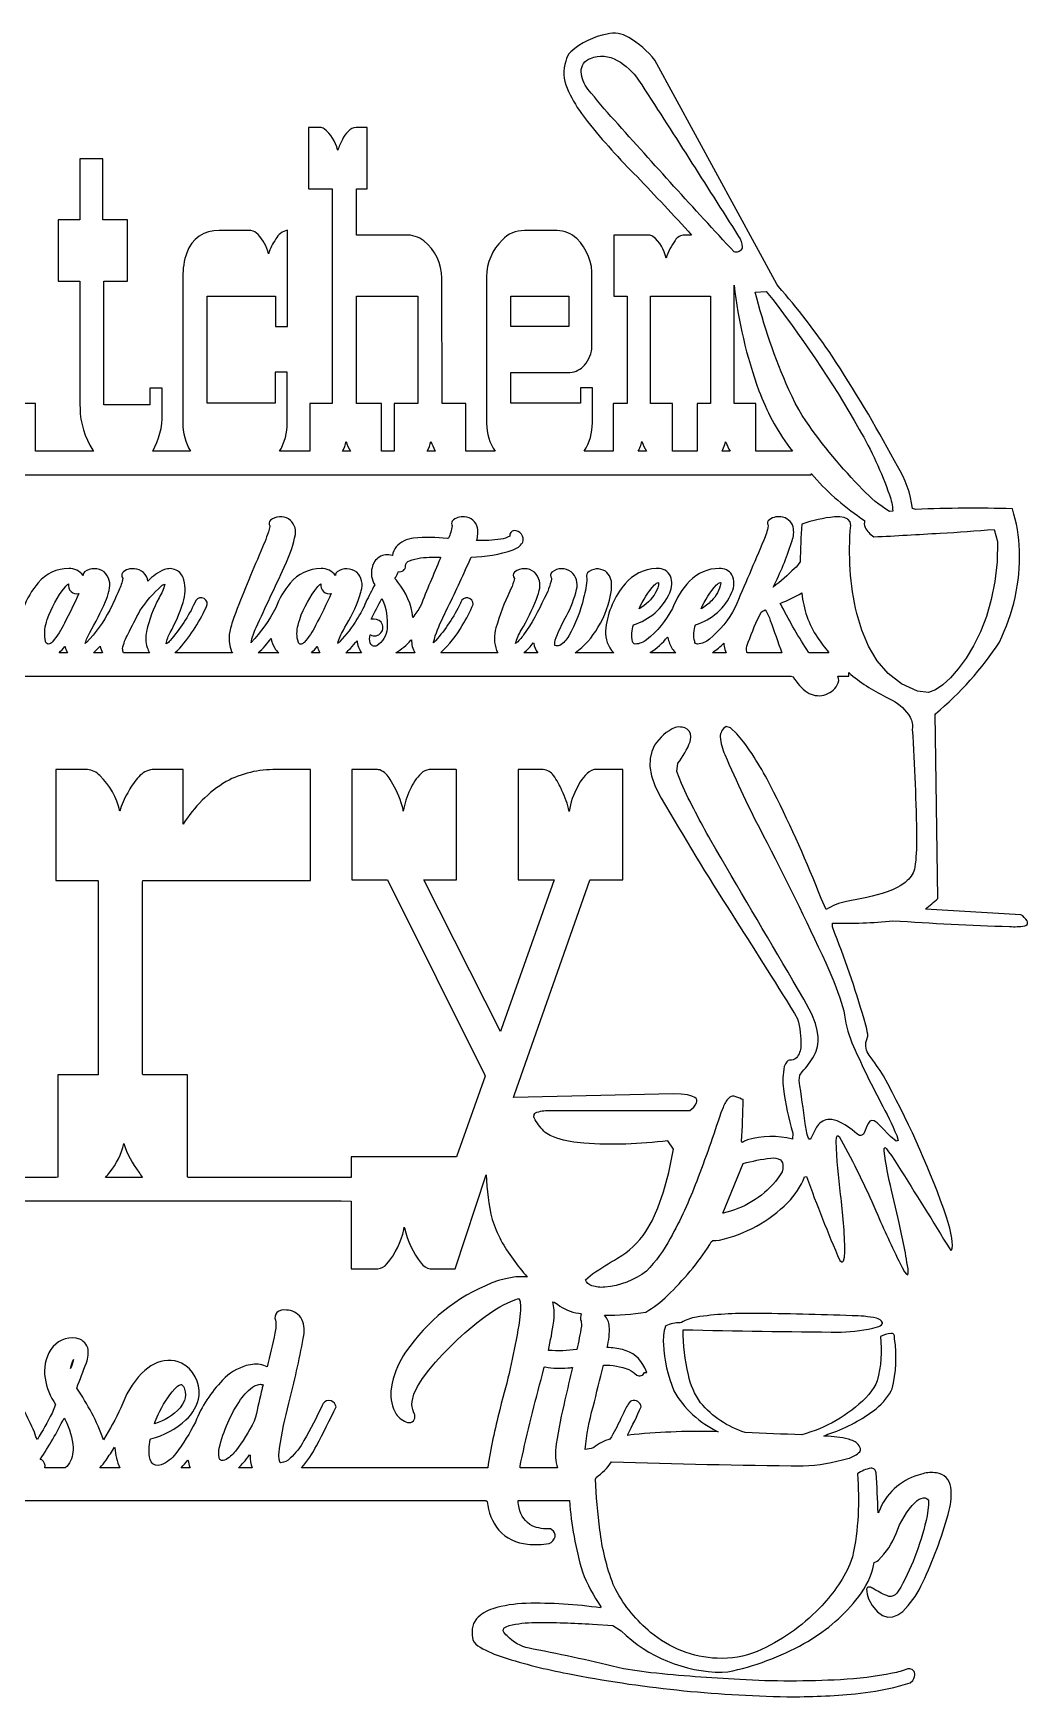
# Model space of a CAD drawing. Extents: x 0.7 to 36.7, y 0.2 to 19.1.
# Drawn here: x 25.42 to 36.69, y 0.21 to 19.07 of the extents above; entities that cross this region are included whole.
import ezdxf

# ---------------------------------------------------------------- set-up
doc = ezdxf.new("R2010")
doc.units = 0
doc.linetypes.add('0', pattern=[0])
doc.layers.add('1', color=7, linetype='0')

msp = doc.modelspace()

# ---------------------------------------------------------------- linework, layer by layer
at = {"layer": '1'}
for points in [[(23.948357, 2.433044), (30.549034, 2.433044), (30.563919, 2.423218, 0.144883), (30.695351, 2.098328, 0.192674), (31.020004, 1.940079, 0.063558), (31.265533, 1.946365, 0.211413), (31.332916, 2.024002, 0.27949), (31.296692, 2.10054), (31.279327, 2.114334, -0.116615), (31.074158, 2.146988, -0.228892), (30.927177, 2.349899, -0.04246), (30.913506, 2.433044), (31.494911, 2.433044, 0.049871), (31.642464, 1.626144, 0.05496), (31.852165, 1.230301), (31.849686, 1.216156, 0.042178), (31.003899, 1.26796, 0.06858), (30.625648, 1.207275, 0.126717), (30.442276, 1.094116), (30.408463, 1.040482), (30.390862, 0.977951), (30.391029, 0.905945), (30.401146, 0.853806, 0.181069), (30.483322, 0.770233, 0.052639), (30.744217, 0.658005, 0.030754), (31.476784, 0.472397, 0.044427), (33.963089, 0.210129, 0.026585), (34.740227, 0.243103), (34.96814, 0.273148), (35.175613, 0.313797), (35.359703, 0.365723), (35.39167, 0.394882), (35.401901, 0.417419), (35.408653, 0.437225), (35.412277, 0.454483, 0.513147), (35.339996, 0.525589), (35.332474, 0.525406, -0.045367), (35.160263, 0.476532, -0.038754), (34.570763, 0.403, -0.028405), (33.427734, 0.404205, -0.01347), (32.419968, 0.482254), (32.109352, 0.524979, 0.014033), (31.085281, 0.750458), (31.038536, 0.761414, -0.160754), (30.789955, 0.899033, -0.152857), (30.746124, 0.958389), (30.74733, 0.974121), (30.757225, 0.98938), (30.777763, 1.00383), (30.810822, 1.017075, -0.062696), (31.10685, 1.050064, -0.020485), (31.756958, 1.032394), (31.989197, 1.01712), (32.081902, 0.95668, 0.192534), (33.226685, 0.486847), (33.290718, 0.491608, 0.07705), (34.155769, 0.812424, 0.094995), (34.745255, 1.305191, 0.097787), (34.938286, 1.658279, 0.006712), (34.952202, 1.733673), (34.972343, 1.740402), (34.986298, 1.74826), (35.001137, 1.759323, 0.105653), (35.200409, 2.061172, -0.11055), (35.419083, 2.415573, -0.164893), (35.512138, 2.465912, -0.298268), (35.568481, 2.434509), (35.566986, 2.38147), (35.561249, 2.323761), (35.55162, 2.262177, -0.073236), (35.252563, 1.45108, -0.054626), (35.190643, 1.363983, -0.277484), (35.094711, 1.355835, -0.047516), (34.933937, 1.440048, 0.147706), (34.880737, 1.453827), (34.870995, 1.446045), (34.866241, 1.430038, 0.105047), (34.887856, 1.320343), (34.929352, 1.24321), (34.988556, 1.173111), (35.047577, 1.129944), (35.10614, 1.111237), (35.163971, 1.114594), (35.22081, 1.137619), (35.276375, 1.177887, 0.08617), (35.480598, 1.463028), (35.52578, 1.553284, 0.042034), (35.802582, 2.323975, 0.097682), (35.821259, 2.584366, 0.34711), (35.657394, 2.747635, 0.115292), (35.503761, 2.738205), (35.452194, 2.72319, 0.235093), (35.003761, 2.304596), (34.99633, 2.294647, 0.010398), (34.972908, 2.748566, 0.473064), (34.914032, 2.800049, 0.118479), (34.760979, 2.737228, -0.07397), (34.70726, 1.796921), (34.676865, 1.713928, -0.090499), (34.330589, 1.21434, -0.102573), (33.625671, 0.723999, -0.111926), (33.171928, 0.645767, -0.167612), (32.416885, 0.939728, -0.094907), (32.020981, 1.421326), (31.992371, 1.483704, -0.061557), (31.841545, 2.09964, -0.023432), (31.790756, 2.677353), (31.79808, 2.695984, 0.092342), (31.974007, 2.872192, 0.004652), (34.144951, 2.82666, 0.058235), (34.653656, 2.911255, 0.102128), (34.775894, 2.97348, 0.407606), (34.7882, 3.041199, 0.220066), (34.690826, 3.120834, 0.059372), (34.430916, 3.162476), (34.382057, 3.166107), (34.424408, 3.185608, 0.082107), (34.943314, 3.45256, 0.10869), (35.144753, 3.678268), (35.154816, 3.701172, 0.101096), (35.183037, 4.267746), (35.182007, 4.28331, 0.553936), (35.140785, 4.328415, 0.097094), (35.021973, 4.293488, -0.09977), (34.985756, 3.793228), (34.969658, 3.753342), (34.947906, 3.715195), (34.921623, 3.676727), (34.891113, 3.638107), (34.856682, 3.599548, -0.130291), (34.130524, 3.180557, -0.002911), (33.48822, 3.204971, -0.14019), (32.983284, 3.543671, -0.106423), (32.844894, 3.860062, -0.052303), (32.784332, 4.370972, 0.003439), (34.577431, 4.343643, 0.058213), (34.98793, 4.402527, 0.194381), (35.047897, 4.44017), (35.047539, 4.451324, 0.243028), (34.977058, 4.502014, 0.050476), (34.701836, 4.530609, 0.007196), (33.580338, 4.556091, 0.039182), (32.936203, 4.514862, 0.08981), (32.766113, 4.454208), (32.753296, 4.450912, 0.119838), (32.589096, 4.414047), (32.584549, 4.410355, 0.093837), (32.561455, 4.208221, 0.089416), (32.680389, 3.677933, 0.154029), (33.183807, 3.214081, 0.03191), (32.228928, 3.182938), (32.193489, 3.178528), (32.158112, 3.173691), (32.158134, 3.181793, 0.00939), (32.310188, 3.49823), (32.304947, 3.511917, 0.511772), (32.184601, 3.555939, 0.066999), (32.11232, 3.43364), (32.072083, 3.351089), (32.07386, 3.351089, -0.02161), (31.955818, 3.131561, 0.103667), (31.77108, 3.03508), (31.763123, 3.03067, -0.064674), (31.674553, 3.014969, -0.045889), (31.763725, 3.496384, 0.000904), (31.881645, 3.968384, -0.109289), (32.171227, 3.918564, -0.080375), (32.258316, 3.855759, 0.425249), (32.347641, 3.885834), (32.37397, 3.885849), (32.349655, 3.939835, 0.236009), (32.096939, 4.145599, 0.051609), (31.924202, 4.169693, 0.074169), (31.947777, 4.410568, 0.165083), (31.893532, 4.53479, 0.038988), (32.362114, 4.571472, 0.066688), (32.607689, 4.759766, 0.058946), (33.088066, 5.3367), (33.10453, 5.366699), (33.122391, 5.38176), (33.156425, 5.382797), (33.198471, 5.388367, 0.144657), (33.972298, 5.813461, 0.093803), (34.163185, 6.104218), (34.184738, 6.109085, 0.016671), (34.562248, 5.155212), (34.586952, 5.137283), (34.604317, 5.152908), (34.614975, 5.193665), (34.619774, 5.25618, 0.026842), (34.571548, 5.904572, -0.022662), (34.520943, 6.506409), (34.524872, 6.552155), (34.534546, 6.573486), (34.553551, 6.561707), (34.60199, 6.480606, -0.021994), (34.992409, 5.669571, 0.013977), (35.267639, 5.078171), (35.296432, 5.028641), (35.318428, 4.999603), (35.332901, 4.993484), (35.339134, 5.012726), (35.335587, 5.063675, 0.020228), (35.222603, 5.633621), (35.149834, 5.953003, -0.031757), (35.06498, 6.400269), (35.066757, 6.42749), (35.074928, 6.43605), (35.090179, 6.424026), (35.115204, 6.39035), (35.146866, 6.345428), (35.182571, 6.292572, -0.004168), (35.776489, 5.339767), (35.802071, 5.300507), (35.822273, 5.27095), (35.836632, 5.288971), (35.841476, 5.330597, 0.066518), (35.775795, 5.635895), (35.741547, 5.739731, 0.039014), (35.055687, 7.249649, 0.023031), (34.896568, 7.484268, -0.243304), (34.863167, 7.651031), (34.879295, 7.701019), (34.87812, 7.721451), (34.873901, 7.749374), (34.866737, 7.784485), (34.856758, 7.826416, 0.023393), (34.506584, 8.864243), (34.478249, 8.93866), (34.478462, 8.982788, 0.036803), (35.163963, 9.009659, 0.009153), (36.487175, 8.9431, 0.056215), (36.659248, 8.950531), (36.673279, 8.956284, 0.49681), (36.685913, 9.007675, 0.098582), (36.616409, 9.07785), (35.534569, 9.139404), (35.532593, 9.142059, 0.022352), (35.67421, 9.260803), (35.674294, 9.265244), (35.645294, 11.353745), (35.647171, 11.3564, 0.073642), (36.37188, 12.168503, 0.122582), (36.599258, 13.207504, 0.073415), (36.518982, 13.678238), (36.517441, 13.681503, 0.015761), (35.424934, 13.673767), (35.38472, 13.682816, 0.113759), (35.215042, 14.165253), (35.181099, 14.225266, 0.023518), (34.474869, 15.41066, 0.034327), (33.861893, 16.204498), (33.848785, 16.227097), (32.464233, 18.769043, 0.087965), (32.168198, 19.026093, 0.189923), (31.922501, 19.064133, 0.136209), (31.51062, 18.861282, 0.178378), (31.454285, 18.757751, 0.192385), (31.469124, 18.450363, 0.058989), (31.632263, 18.164398), (31.700821, 18.071487, 0.028061), (32.262474, 17.446915, -0.00714), (32.880089, 16.784775), (32.801239, 16.78479, 0.254222), (32.694878, 16.722549, 0.076379), (32.591087, 16.523651, 0.181794), (32.443161, 16.768112, 0.13348), (32.39444, 16.784729), (31.999825, 16.78479), (31.999535, 16.781891), (31.999542, 16.089462), (32.148743, 16.089447), (32.149536, 16.08902), (32.149536, 14.876984), (32.149261, 14.873917), (31.993668, 14.873917), (31.993538, 14.871719), (31.993546, 14.332336), (31.664139, 14.332321), (31.664284, 14.335342, 0.144901), (31.755569, 14.655731), (31.755569, 15.052658), (31.755043, 15.052979), (31.621582, 15.052979), (31.621574, 14.877472), (31.621346, 14.876495), (30.831741, 14.876511), (30.82962, 14.877075), (30.829628, 15.226517), (30.832237, 15.226807), (31.501556, 15.226807, 0.217806), (31.665543, 15.310349, 0.183694), (31.751503, 15.525787), (31.751549, 16.304199, 0.214584), (31.578392, 16.743408, 0.194954), (31.355499, 16.834442), (30.984818, 16.834442, 0.219091), (30.734947, 16.728455, 0.204996), (30.555656, 16.310989), (30.555664, 14.646225, 0.149145), (30.653061, 14.332336), (30.322014, 14.332321), (30.321671, 14.334229), (30.321671, 14.873871), (30.053329, 14.873917), (30.051697, 14.874161), (30.047638, 16.271149), (30.047066, 16.29422, 0.225216), (29.845345, 16.720428, 0.160571), (29.639923, 16.78479), (29.081757, 16.784866), (29.081764, 17.308517), (29.081909, 17.310196), (29.203621, 17.310196), (29.203751, 17.3125), (29.203758, 18.005447), (29.202934, 18.005539), (29.0774, 18.005539, 0.207047), (28.987785, 17.958801, 0.105741), (28.922615, 17.868256, 0.053018), (28.868698, 17.747223), (28.866402, 17.750656, 0.164731), (28.71402, 17.990097, 0.143949), (28.667786, 18.005539), (28.538246, 18.005539), (28.537804, 18.004791), (28.537804, 17.311096), (28.53862, 17.310196), (28.803741, 17.310196), (28.803757, 14.873932), (28.550705, 14.873917), (28.549812, 14.873367), (28.549812, 14.333054), (28.548798, 14.332321), (28.208031, 14.332321, 0.142062), (28.293777, 14.655609), (28.29377, 15.227341), (28.293633, 15.229416), (28.158028, 15.229416), (28.157837, 15.228394), (28.157837, 14.876587), (27.385887, 14.876587), (27.385895, 16.084991), (27.386635, 16.089447), (28.160782, 16.089447), (28.161903, 16.088455), (28.161903, 15.747086), (28.297821, 15.74707), (28.297829, 16.835587), (28.295204, 16.839096, 0.223401), (28.166435, 16.739761, 0.078748), (28.084366, 16.571777, 0.129219), (27.965271, 16.789886, 0.203838), (27.883904, 16.834457), (27.524429, 16.834427, 0.342277), (27.15564, 16.583878, 0.090531), (27.111923, 16.308945), (27.111916, 14.655487, 0.135691), (27.197235, 14.332336), (26.76944, 14.332352, 0.139491), (26.875931, 14.756516), (26.875931, 15.045975), (26.875557, 15.046432), (26.737984, 15.046432), (26.737923, 14.858231), (26.216072, 14.858215), (26.213989, 14.85936), (26.213989, 16.259674), (26.214691, 16.261978), (26.483879, 16.261978), (26.483948, 16.957306), (26.205055, 16.957306), (26.203918, 16.957825), (26.203926, 17.646255), (26.203262, 17.647415), (25.944092, 17.647415), (25.944, 17.643753), (25.943993, 16.957306), (25.697037, 16.957306), (25.696022, 16.956787), (25.696022, 16.263184), (25.696648, 16.261978), (25.943916, 16.261978), (25.944, 16.254776), (25.944016, 14.888107), (25.944427, 14.854431), (25.945625, 14.821365, 0.140973), (26.089203, 14.346878, -0.067315), (26.09819, 14.332321), (25.442284, 14.332321), (25.442047, 14.335114), (25.442039, 14.873917), (25.161255, 14.873917)], [(16.534706, 14.066727), (34.238785, 14.066711), (34.238785, 14.078247), (34.23967, 14.077438, 0.065971), (34.800941, 13.57576), (34.843674, 13.549133), (34.841949, 13.528641), (34.839134, 13.508728), (34.841461, 13.488953), (34.848007, 13.469559, 0.116463), (34.947098, 13.361725, 0.001986), (35.701523, 13.404068, 0.005548), (36.312172, 13.445892), (36.350754, 13.310791), (36.346397, 13.077805), (36.322037, 12.85762), (36.280357, 12.651321), (36.224045, 12.45993), (36.155785, 12.284561), (36.07827, 12.126282), (35.994179, 11.986176), (35.906212, 11.86528), (35.817032, 11.764709), (35.72934, 11.685516), (35.645828, 11.628799), (35.569168, 11.595596), (35.442657, 11.61084), (35.260666, 11.694199), (35.109169, 11.811691), (34.985504, 11.956787), (34.886932, 12.122971), (34.810822, 12.30368), (34.754456, 12.492447, -0.08085), (34.686584, 13.491791), (34.677948, 13.533752), (34.652107, 13.562729), (34.612228, 13.580429), (34.56144, 13.588486), (34.502907, 13.588623, 0.057835), (34.132988, 13.507004, 0.021788), (34.113564, 13.078979, -0.068139), (34.048058, 13.002686, -0.025042), (33.80629, 12.791122, 0.03698), (34.015068, 13.296738), (34.020386, 13.315201, 0.149955), (34.032173, 13.474487, 0.320592), (33.893738, 13.587463, 0.251823), (33.750443, 13.542908, 0.315215), (33.750664, 13.486801, -0.0595), (33.698647, 13.324127, -0.00319), (33.371849, 12.557816, -0.102155), (33.082748, 12.201904, -0.166313), (32.94931, 12.146561, -0.415091), (32.916145, 12.174652, -0.141897), (32.925392, 12.365311, 0.222132), (33.339317, 12.733673, 0.230627), (33.337494, 12.931458, 0.27434), (33.195091, 13.003555, 0.207984), (32.85762, 12.858261, 0.10207), (32.664436, 12.549728, -0.105161), (32.370163, 12.195068, -0.169853), (32.242752, 12.14682, -0.370509), (32.212654, 12.175751, -0.13597), (32.221138, 12.364975, 0.218192), (32.634285, 12.728622, 0.201999), (32.642479, 12.916351, 0.305056), (32.492958, 13.003525), (32.480362, 13.003677, 0.216276), (32.126144, 12.828262, 0.142834), (31.906921, 12.328613, 0.19013), (31.972618, 12.074326), (31.985138, 12.060654), (31.998756, 12.048096), (31.559433, 12.04808, 0.113673), (31.818649, 12.335693, 0.106974), (31.971703, 12.756668), (31.973335, 12.775452), (31.974243, 12.794266), (31.974426, 12.81311, 0.248078), (31.904785, 12.971512, 0.346273), (31.69883, 12.952316, 0.284443), (31.693771, 12.895096, -0.062912), (31.656128, 12.67041, -0.075279), (31.487701, 12.238541, -0.139777), (31.385269, 12.131699, -0.241143), (31.331139, 12.131393), (31.330574, 12.132553, -0.136385), (31.35675, 12.248154, -0.025851), (31.462631, 12.467117, 0.065725), (31.577271, 12.765854, 0.274798), (31.516777, 12.966034, 0.336178), (31.29567, 12.961441, 0.405106), (31.293915, 12.892227), (31.293846, 12.887909, -0.074705), (31.209541, 12.662308, -0.045927), (30.975868, 12.251099, -0.101018), (30.884369, 12.152328), (30.88385, 12.153137, -0.065837), (30.948921, 12.302704, 0.034524), (31.122932, 12.655518), (31.13427, 12.687866), (31.144562, 12.720566), (31.149017, 12.736542), (31.152771, 12.752686, 0.272813), (31.100639, 12.961517, 0.340076), (30.874214, 12.961899, 0.394765), (30.871307, 12.891113, -0.073145), (30.831451, 12.771774), (30.820282, 12.745422, 0.041581), (30.662445, 12.331268, 0.159352), (30.669899, 12.072922, -0.039005), (30.682007, 12.048065), (30.04158, 12.04808), (30.036484, 12.049088, 0.076598), (30.280334, 12.357971, 0.040633), (30.403397, 12.594925, 0.888156), (30.263786, 12.62117), (30.25869, 12.608475, -0.065836), (29.977592, 12.184006, -0.029503), (29.953621, 12.160812), (29.954643, 12.166824, -0.058937), (30.05983, 12.442688), (30.118599, 12.566116, 0.011981), (30.380836, 13.133133, 0.080329), (30.858276, 13.216568, 0.167952), (30.963882, 13.294937), (30.966805, 13.301178, 0.504446), (30.868309, 13.433563, 0.396265), (30.819321, 13.36937, -0.110414), (30.717094, 13.337051, -0.048024), (30.442284, 13.319977, 0.127014), (30.45356, 13.462952, 0.342064), (30.306343, 13.587936, 0.24799), (30.167412, 13.541672, 0.285341), (30.167175, 13.486374, -0.050871), (30.124771, 13.346176), (30.113495, 13.34346, 0.059316), (29.728745, 13.345688, 0.18537), (29.529404, 13.24852, 0.129431), (29.488464, 13.151871), (29.4851, 13.151581, 0.445623), (29.256752, 13.011765, 0.201777), (29.287865, 12.819305, 0.004421), (29.187546, 12.621399, -0.055401), (29.085678, 12.430359, -0.059367), (28.892502, 12.175125, -0.083575), (28.867477, 12.154617, -0.067061), (28.932236, 12.303574), (28.949776, 12.336746), (28.967789, 12.369675, 0.059896), (29.131798, 12.733109), (29.135696, 12.748886, 0.275123), (29.084717, 12.961212, 0.332571), (28.860199, 12.964249, 0.238386), (28.842728, 12.922165, 0.248214), (28.67878, 13.003769, 0.226941), (28.329285, 12.836166, 0.086668), (28.165146, 12.558182, -0.069058), (27.887711, 12.163925), (27.884521, 12.161148, -0.067404), (27.942352, 12.333237, -0.001622), (28.262405, 13.019302), (28.286148, 13.07489, 0.062742), (28.387276, 13.388657, 0.298309), (28.31105, 13.564697, 0.306844), (28.105232, 13.550888, 0.36765), (28.098839, 13.487183), (28.097908, 13.480103, -0.045482), (28.015381, 13.245438, 0.007734), (27.710907, 12.503647), (27.690147, 12.44603), (27.682747, 12.424774), (27.675621, 12.403442), (27.66877, 12.382004), (27.662201, 12.360489, 0.169972), (27.657906, 12.077072, 0.041842), (27.67337, 12.04808), (27.021362, 12.04808), (27.035454, 12.060349), (27.049202, 12.073013), (27.062592, 12.086044), (27.075615, 12.099457, 0.077822), (27.38916, 12.59346, 0.934691), (27.247444, 12.615021, -0.070715), (26.966721, 12.186401, -0.126348), (26.923149, 12.150467, -0.092316), (26.968483, 12.275696, 0.046458), (27.115532, 12.618546, 0.129001), (27.12381, 12.872833), (27.119362, 12.88588, 0.438607), (26.903412, 12.990234, 0.114714), (26.714935, 12.858734, 0.368129), (26.561981, 12.999207, 0.250476), (26.426079, 12.953323, 0.342969), (26.429825, 12.89386, -0.079942), (26.385071, 12.754181, -0.01382), (26.281799, 12.529984, -0.071029), (26.01931, 12.164566, -0.027464), (26.005432, 12.153717, -0.069884), (26.056313, 12.276337, 0.024411), (26.233955, 12.627625), (26.245026, 12.656418), (26.255257, 12.685516), (26.264633, 12.714905), (26.268425, 12.727798), (26.271805, 12.740814), (26.274765, 12.753922, 0.282801), (26.218384, 12.964706, 0.324074), (25.997917, 12.963852, 0.211221), (25.980049, 12.923035, 0.246603), (25.817131, 13.003754, 0.225189), (25.470818, 12.840103, 0.086612), (25.30275, 12.557709, -0.098264)], [(20.199898, 11.782242), (34.008049, 11.782242), (34.033669, 11.773849, 0.104199), (34.19281, 11.599426, 0.431082), (34.532753, 11.682922, 0.299721), (34.538391, 11.782242), (34.663254, 11.782242), (34.66375, 11.782425), (34.663757, 11.823044, 0.07051), (35.081841, 11.549866), (35.157639, 11.509537, -0.137973), (35.35955, 11.316101, -0.172646), (35.383537, 11.180298, -0.013749), (35.432541, 9.936417, -0.034998), (35.413704, 9.615051, -0.158837), (35.327477, 9.463608, -0.104523), (35.098877, 9.336258, -0.034055), (34.637451, 9.227844, 0.083393), (34.407883, 9.137024), (34.351578, 9.261902, 0.021894), (33.81485, 10.463852, 0.041588), (33.471695, 11.038574), (33.395088, 11.130203), (33.323769, 11.195831), (33.271393, 11.209808, 0.282325), (33.2061, 11.09259, 0.09066), (33.258049, 10.893311, 0.019779), (33.690414, 9.982758, -0.012109), (34.403015, 8.530792), (34.49369, 8.318619), (34.56382, 8.134689), (34.608719, 7.986404, 0.070376), (34.70031, 7.625473, 0.021079), (35.025322, 6.950989, -0.018437), (35.208809, 6.572021), (35.222557, 6.5159), (35.201355, 6.509262), (35.138474, 6.56073), (35.029053, 6.676849), (34.986382, 6.718475), (34.952225, 6.740021), (34.925255, 6.744766), (34.904144, 6.735992, 0.112534), (34.85128, 6.631882), (34.839272, 6.605072, -0.390848), (34.784653, 6.5755), (34.755791, 6.593597, 0.080117), (34.530823, 6.739883), (34.473495, 6.754837), (34.424797, 6.755768, 0.231909), (34.298157, 6.667618, 0.022146), (34.237114, 6.548203), (34.225624, 6.533081), (34.215187, 6.531967), (34.205574, 6.54422, -0.058279), (34.170525, 6.708221, 0.00571), (34.100655, 7.196762), (34.10778, 7.259232), (34.134605, 7.294785, 0.044207), (34.27224, 7.479996, 0.139347), (34.315094, 7.693375), (34.306541, 7.76358), (34.287895, 7.842392), (34.243401, 7.9496), (34.152634, 8.11795), (34.034561, 8.325394, -0.002793), (33.099495, 9.920029, -0.021227), (32.765228, 10.563751), (32.714874, 10.699493), (32.726357, 10.794907, 0.07845), (32.863976, 11.039063), (32.872978, 11.091248), (32.868523, 11.131393, 0.294766), (32.775909, 11.20256, 0.128064), (32.695892, 11.2005, 0.155795), (32.461723, 10.998413), (32.430344, 10.929642), (32.411415, 10.849197), (32.40876, 10.756485), (32.426216, 10.650894), (32.467636, 10.531784), (32.53685, 10.39856, 0.011528), (33.335754, 9.088165, -0.002376), (34.048981, 7.957214), (34.084084, 7.896454, -0.073251), (34.119453, 7.586258, -0.17593), (34.07093, 7.455368, -0.217315), (33.992355, 7.427094), (33.975945, 7.422562), (33.959885, 7.40979), (33.945129, 7.387787), (33.93264, 7.355484, 0.091604), (33.924171, 7.102478, 0.041256), (34.027702, 6.601624), (34.024689, 6.531281, 0.135778), (33.515648, 6.523499), (33.482574, 6.509827), (33.456657, 6.494583), (33.44635, 6.50766, 0.016149), (33.465378, 6.981064), (33.462105, 6.983505), (33.447342, 6.986725, 0.045903), (33.36274, 7.019485, 0.225225), (33.303329, 6.997177, 0.114092), (33.237411, 6.892715), (33.213974, 6.832428, -0.011123), (32.939392, 6.054825, -0.034792), (32.639214, 5.404785, -0.064219), (32.370049, 5.035385, -0.137465), (31.897873, 4.853271, -0.096322), (31.749809, 4.869278, -0.243269), (31.678757, 4.938843), (31.75769, 5.004532, -0.014788), (32.041603, 5.182388, 0.110974), (32.362709, 5.484985), (32.433098, 5.605606), (32.499634, 5.754196), (32.562386, 5.935745), (32.621391, 6.155273), (32.67672, 6.41774), (32.611084, 6.514603, -0.050027), (31.660736, 6.485565, -0.051103), (31.353493, 6.542343), (31.2789, 6.57251), (31.221519, 6.608749, -0.06643), (31.107628, 6.749939), (31.096855, 6.774719, -0.465764), (31.127731, 6.838287, -0.084026), (31.284828, 6.858307), (31.346466, 6.858643), (32.848373, 6.858643), (32.86261, 6.858765, 0.124582), (32.938004, 6.943878, 0.372091), (32.917984, 7.004974), (32.885201, 7.0215), (32.834976, 7.03447), (32.764671, 7.042877), (32.675323, 7.045746), (30.861824, 7.006332), (30.872688, 7.038406), (31.726685, 9.470078), (31.731102, 9.473007), (32.099541, 9.473007), (32.100616, 9.48027), (32.100616, 10.715683), (32.099571, 10.722336), (31.775665, 10.72226), (31.765999, 10.721054), (31.755966, 10.718307), (31.74556, 10.714035, 0.141348), (31.589684, 10.531784, 0.088336), (31.492416, 10.249329, 0.072314), (31.409752, 10.484802, 0.061975), (31.314568, 10.655914, 0.21598), (31.199745, 10.72226), (30.914124, 10.722336), (30.913124, 10.716125), (30.913124, 9.480743), (30.9142, 9.473007), (31.318336, 9.473007), (31.321609, 9.471252), (30.72226, 7.776367), (30.71386, 7.753296), (29.844032, 9.472916), (30.214119, 9.473007), (30.214386, 9.486191), (30.214386, 10.719681), (30.212189, 10.722351), (29.903419, 10.722336, 0.1909), (29.815086, 10.679245, 0.106513), (29.689056, 10.495865, 0.076549), (29.611244, 10.252853), (29.608635, 10.272324, 0.085103), (29.491333, 10.558853), (29.461899, 10.610138, 0.192597), (29.343819, 10.718948), (29.331322, 10.721405), (29.318703, 10.722321), (29.027206, 10.722336), (29.026901, 10.710556), (29.026901, 9.476379), (29.029373, 9.473022), (29.431572, 9.473007), (29.437469, 9.465286), (30.531242, 7.265503), (30.539719, 7.245972), (30.218254, 6.341644), (30.213898, 6.33075), (29.019669, 6.33075), (29.019669, 6.098526), (28.997147, 6.098434), (27.168747, 6.09845), (27.166016, 6.10817), (27.166016, 7.25914), (27.163345, 7.263016), (26.658546, 7.263016), (26.655533, 7.269226), (26.655533, 9.443344), (26.657707, 9.463562), (28.534828, 9.463547), (28.559868, 9.463806), (28.559868, 10.722305), (28.169106, 10.722336, 0.129505), (27.602165, 10.587585, 0.115144), (27.115334, 10.105148), (27.115334, 10.718109), (27.114563, 10.722336), (26.764709, 10.722305, 0.189048), (26.612801, 10.64238), (26.596687, 10.625961, 0.060512), (26.4869, 10.460266, 0.064857), (26.395203, 10.25058, 0.146366), (26.169739, 10.654831, 0.190483), (26.030518, 10.722321), (25.672523, 10.722336), (25.670784, 10.717682), (25.670792, 9.473358), (25.671623, 9.463531), (26.146767, 9.463547), (26.15229, 9.462479), (26.152298, 7.263016), (25.69265, 7.263016), (25.692505, 7.248398), (25.692513, 6.100006), (25.676384, 6.09845), (23.841034, 6.09845)], [(15.94883, 5.832611), (28.907799, 5.832611), (29.019669, 5.830627), (29.019669, 5.067459), (29.020874, 5.0625), (29.323265, 5.0625, 0.211809), (29.425339, 5.117462, 0.121856), (29.618011, 5.508575), (29.621643, 5.534515), (29.62532, 5.525345, 0.106144), (29.814018, 5.126633, 0.206456), (29.915131, 5.062515), (30.199844, 5.0625), (30.552216, 6.1259, 0.053028), (30.620178, 5.620834, 0.083402), (30.856186, 5.17131, 0.019913), (31.018158, 4.967285, 0.078928), (30.845436, 4.964584), (30.77002, 4.949966), (30.693222, 4.928757), (30.615791, 4.901794, 0.148015), (29.638039, 4.116608, 0.093282), (29.484062, 3.76651), (29.471985, 3.678391, 0.145528), (29.53022, 3.412598, 0.146454), (29.660866, 3.320404, 0.57839), (29.741257, 3.404831), (29.739258, 3.415009, -0.068221), (29.709007, 3.523056), (29.711266, 3.558609), (29.73275, 3.639145), (29.773918, 3.726288), (29.831039, 3.81781), (29.900505, 3.911392, -0.067035), (30.589569, 4.556412, -0.074136), (30.919823, 4.724625, -0.19286), (30.936333, 4.677475, -0.055668), (30.937286, 4.56044), (30.929184, 4.478668, -0.028225), (30.741478, 3.60466), (30.723175, 3.5336), (30.704704, 3.462585, 0.024155), (30.568909, 2.804916), (28.486671, 2.804916), (28.458328, 2.805695, 0.061705), (28.628021, 3.056274, 0.00786), (28.850258, 3.498413), (28.8424, 3.515732, 0.734334), (28.693275, 3.513641, -0.018298), (28.485229, 3.114273, -0.081948), (28.327744, 2.913361, -0.171593), (28.223045, 2.861618, -0.330281), (28.206886, 2.885651, -0.082112), (28.203354, 2.981262), (28.207314, 3.026642, -0.028357), (28.315041, 3.538727, 0.013459), (28.477974, 4.27298), (28.482407, 4.305557, 0.17898), (28.448303, 4.511093, 0.236038), (28.285744, 4.593521, 0.216989), (28.177353, 4.567505, 0.260194), (28.16143, 4.478165, -0.11725), (28.155396, 4.333664, -0.010036), (28.069031, 3.950729, 0.144938), (27.903305, 3.978867), (27.830124, 3.965469, 0.125687), (27.562943, 3.800797, 0.09861), (27.253334, 3.323227, -0.046058), (27.030853, 2.966644, -0.13227), (26.8666, 2.839294), (26.83062, 2.832199, -0.368603), (26.739998, 2.901352, -0.108908), (26.741257, 3.126846), (26.747406, 3.13443, 0.120831), (27.146912, 3.347687, 0.174965), (27.295769, 3.624344, 0.299833), (27.09594, 3.993286, 0.236485), (26.786919, 3.981064), (26.750175, 3.960602), (26.714104, 3.936279), (26.678787, 3.908142), (26.644333, 3.876266, 0.107055), (26.409271, 3.48439, -0.022885), (26.21254, 3.124634, 0.061881), (25.907959, 3.708679, -0.000673), (26.018135, 3.997223, 0.14481), (26.032669, 4.166885, 0.293634), (25.901413, 4.273865, 0.299635), (25.614319, 4.145355, 0.194205), (25.550301, 3.822266, 0.115684), (25.668823, 3.523682), (25.627693, 3.426682, -0.019456), (25.46154, 3.127243), (25.446037, 3.157898), (25.427467, 3.210205, 0.048773), (25.158165, 3.704422)]]:
    msp.add_lwpolyline(points, format="xyb", dxfattribs=at)
for points in [[(32.005821, 18.087158, -0.017769), (31.706131, 18.44017, -0.144759), (31.627449, 18.635513, -0.325139), (31.735031, 18.787231, -0.235989), (32.037575, 18.765045, -0.110551), (32.280685, 18.541046, -0.003377), (33.413559, 16.768509, -0.138138), (33.455284, 16.647034, -0.422878), (33.385689, 16.591431, -0.054168), (33.363541, 16.592453, -0.004655)], [(34.025414, 14.33345), (34.02552, 14.332321), (33.611771, 14.332321), (33.61142, 14.334122), (33.61142, 14.87381), (33.610146, 14.873917), (33.363441, 14.873917), (33.363441, 16.217896, 0.059976), (33.64492, 15.019547, 0.072749), (33.991684, 14.376602)], [(35.12439, 13.650665, -0.066954), (34.820778, 13.898926, -0.041441), (34.176376, 14.675919), (34.135765, 14.739349), (34.096115, 14.807022), (34.05751, 14.878372), (34.019974, 14.952789), (33.98362, 15.029648, -0.040375), (33.601715, 16.138474), (33.728699, 16.144653, -0.03749), (34.783485, 14.58049, -0.045587), (35.125916, 13.836731, -0.071747), (35.163269, 13.655045)], [(28.922722, 14.332321, 0.078054), (28.963768, 14.445206, 0.068843), (29.012062, 14.332336)], [(29.970612, 14.343124), (29.976242, 14.332336), (29.881439, 14.332321, 0.074569), (29.925705, 14.445206, 0.057648)], [(32.299355, 14.384232, 0.038879), (32.31752, 14.445206, 0.055769), (32.369438, 14.332336), (32.275459, 14.332321, 0.02515)], [(33.257164, 14.409073), (33.261642, 14.424362), (33.265556, 14.439941), (33.269417, 14.436203, 0.059592), (33.318375, 14.332321), (33.225853, 14.332321), (33.226364, 14.336884, 0.049611)], [(29.548851, 12.952362, -0.030305), (29.555901, 12.968552, 0.498551), (29.637268, 13.0327, -0.363581), (29.68013, 13.089722, -0.096683), (29.939751, 13.130478, -0.003965), (30.032112, 13.132095), (30.030815, 13.114609, 0.006273), (29.806595, 12.576172, -0.028314), (29.720551, 12.448975, 0.144921), (29.550499, 12.848373), (29.534241, 12.86911), (29.517143, 12.89003, 0.037177)], [(25.768143, 12.38176, -0.066138), (25.632492, 12.17308, -0.212611), (25.585556, 12.144028, -0.303589), (25.555618, 12.174866, -0.142566), (25.565109, 12.394547), (25.574539, 12.426178, -0.083584), (25.775223, 12.792389, -0.065441), (25.813911, 12.829086, 0.540777), (25.931442, 12.720245, -0.019116)], [(28.61657, 12.356445, -0.073133), (28.486771, 12.165787), (28.479149, 12.159332), (28.471634, 12.153748, -0.597137), (28.421288, 12.165833, -0.147417), (28.419144, 12.362488), (28.427078, 12.394547), (28.436508, 12.426178, -0.085626), (28.642128, 12.798035, -0.062439), (28.67588, 12.829086, 0.540824), (28.793404, 12.720245, -0.020597)], [(32.28669, 12.545593, -0.082649), (32.461128, 12.816498, -0.160253), (32.507591, 12.846298, -0.157337), (32.472885, 12.730438, -0.133392)], [(33.211334, 12.83606, -0.168487), (33.105881, 12.637375, -0.085024), (32.989822, 12.545593, -0.082649), (33.164261, 12.816498, -0.160189), (33.210732, 12.846298, -0.03796)], [(26.707092, 12.108749, 0.061453), (26.735161, 12.04808), (26.437141, 12.04808, -0.003433), (26.427788, 12.093185, -0.083914), (26.489586, 12.260849, -0.001499), (26.625015, 12.523468, -0.064882), (26.869843, 12.805847, -0.23626), (26.906509, 12.825027, -0.080527), (26.841286, 12.670227, 0.070631), (26.699333, 12.290421, 0.127278)], [(29.23745, 12.249664), (29.23941, 12.2509, 0.809461), (29.360176, 12.393661, 0.2772), (29.248543, 12.42688), (29.247147, 12.430069, -0.007887), (29.369934, 12.663177, -0.127162), (29.42804, 12.322968, -0.23893), (29.309914, 12.127808, -0.510844), (29.234634, 12.162186, -0.146649)], [(33.886261, 12.607147, 0.035032), (34.130013, 12.727112), (34.132652, 12.722565, 0.128791), (34.309052, 12.222229, 0.024732), (34.438126, 12.04808), (34.213272, 12.04808), (34.207954, 12.054062, -0.027041), (33.90535, 12.57402), (33.895874, 12.590622)], [(33.503128, 12.07634, -0.10609), (33.523712, 12.167206, -0.029675), (33.67067, 12.508484, -0.032552), (33.717194, 12.532791, -0.079334), (33.773529, 12.412918, -0.004284), (33.903656, 12.04808), (33.514992, 12.04808), (33.509277, 12.050415, 0.111264)], [(25.773102, 12.118073), (25.776108, 12.114761, 0.078435), (25.804466, 12.04808), (25.707611, 12.04808, 0.049368)], [(26.201248, 12.04808), (26.09935, 12.04808, 0.022769), (26.173889, 12.123642, 0.075209)], [(28.15345, 12.10051, 0.079167), (28.198311, 12.04808), (27.965805, 12.04808, 0.059147), (28.111702, 12.210281, 0.086056)], [(28.635071, 12.118057), (28.638084, 12.114761, 0.07863), (28.666443, 12.04808), (28.569588, 12.04808, 0.049201)], [(29.012291, 12.097687, 0.008845), (29.088959, 12.184784, 0.153688), (29.137558, 12.04808), (28.960106, 12.04808, 0.021792)], [(29.742958, 12.04808), (29.525711, 12.04808, 0.075483), (29.698456, 12.189682), (29.705276, 12.193588, 0.14361)], [(31.13665, 12.04808), (30.985519, 12.04808), (30.980377, 12.048782, 0.058238), (31.08522, 12.159897), (31.090797, 12.157608, 0.147153)], [(32.661926, 12.092545, 0.067033), (32.701904, 12.04808), (32.417068, 12.04808), (32.413002, 12.049774, 0.076431), (32.608391, 12.225174), (32.613503, 12.220459, 0.104619)], [(33.248886, 12.120773, 0.092046), (33.274025, 12.04808), (33.116959, 12.04808), (33.120445, 12.052521, 0.05662), (33.247849, 12.156891, 0.026154)], [(26.28347, 6.156769, 0.117319), (26.440903, 6.481369, 0.088644), (26.612808, 6.159195, 0.03836), (26.653763, 6.100311), (26.652016, 6.09845), (26.233177, 6.09845, 0.028519)], [(33.23819, 5.694641), (33.236893, 5.694855), (33.465187, 6.255249, -0.038704), (33.779106, 6.317764, -0.164336), (33.888641, 6.296585, -0.250095), (33.916939, 6.22345), (33.91407, 6.195297), (33.906815, 6.16272), (33.870361, 6.104904), (33.831123, 6.051926, -0.16778)], [(31.631264, 4.410629, -0.018518), (31.578545, 4.147644, -0.054769), (31.258987, 4.137222), (31.264671, 4.17627, 0.025711), (31.322914, 4.508331, 0.059414), (31.308075, 4.688263), (31.324341, 4.683746), (31.35862, 4.659561, 0.127421), (31.600685, 4.5578), (31.621628, 4.554413), (31.629074, 4.551361, 0.170182), (31.627625, 4.467911, -0.051093)], [(25.837875, 3.930557, -0.075694), (25.871338, 4.033493, -0.026419)], [(31.444962, 3.576141, 0.017842), (31.345352, 3.076538), (31.340813, 3.036133, 0.107501), (31.360092, 2.804916), (30.936218, 2.804916), (30.937256, 2.825577), (30.946167, 2.872818, -0.013765), (31.190903, 3.868546), (31.210251, 3.944931), (31.222244, 3.9505, 0.077114), (31.476463, 3.938782, -0.007274), (31.530266, 3.941864, 0.003383)], [(26.833023, 3.409592, -0.071216), (27.01947, 3.702148, -0.141681), (27.091286, 3.750351), (27.095482, 3.750427, -0.215372), (27.130905, 3.697418, -0.183652), (27.129021, 3.567429), (27.109215, 3.52597), (27.081627, 3.487045, -0.13957), (26.788406, 3.30574, -0.01996)], [(28.010201, 3.702942, 0.003958), (27.936615, 3.379089), (27.919037, 3.332962, -0.048259), (27.707451, 2.994904, -0.124563), (27.58358, 2.892059), (27.568047, 2.888428, -0.488776), (27.522583, 2.922882, -0.096529), (27.524872, 3.02858, -0.093516), (27.767242, 3.57869, -0.101875), (27.92334, 3.734543), (27.974701, 3.751419, -0.121531), (28.021996, 3.746292, 0.021444)], [(25.763748, 3.368423), (25.777596, 3.349564, -0.090966), (25.867577, 3.034576, -0.155675), (25.812523, 2.837906), (25.796463, 2.820145), (25.778305, 2.804916), (25.548119, 2.804932, 0.322378), (25.51152, 2.895615, 0.07552), (25.493988, 2.900528, 0.032707)], [(26.240349, 2.8936, 0.018553), (26.336281, 3.039581), (26.342041, 3.030701, 0.094722), (26.397552, 2.804901), (26.171341, 2.804916, 0.021241)], [(27.190765, 2.8125), (27.193085, 2.804932), (27.093086, 2.804916, 0.029303), (27.167336, 2.893097), (27.171906, 2.888306, 0.052075)], [(27.799316, 2.864899, 0.020608), (27.868484, 2.953506), (27.873299, 2.947174, 0.083078), (27.898666, 2.804932), (27.744034, 2.804916, 0.020121)]]:
    msp.add_lwpolyline(points, format="xyb", close=True, dxfattribs=at)
for points in [[(29.081764, 16.089447), (29.777718, 16.089447), (29.777718, 14.873917), (29.507729, 14.873917), (29.507729, 14.332321), (29.363739, 14.332321), (29.363739, 14.873917), (29.081764, 14.873917)], [(30.829628, 16.089447), (31.489578, 16.089447), (31.489578, 15.747009), (30.829628, 15.747009)], [(32.415512, 16.089447), (33.097466, 16.089447), (33.097466, 14.873917), (32.943474, 14.873917), (32.943474, 14.332321), (32.665497, 14.332321), (32.665497, 14.873917), (32.415512, 14.873917)]]:
    msp.add_lwpolyline(points, close=True, dxfattribs=at)

doc.saveas('drawing.dxf')
